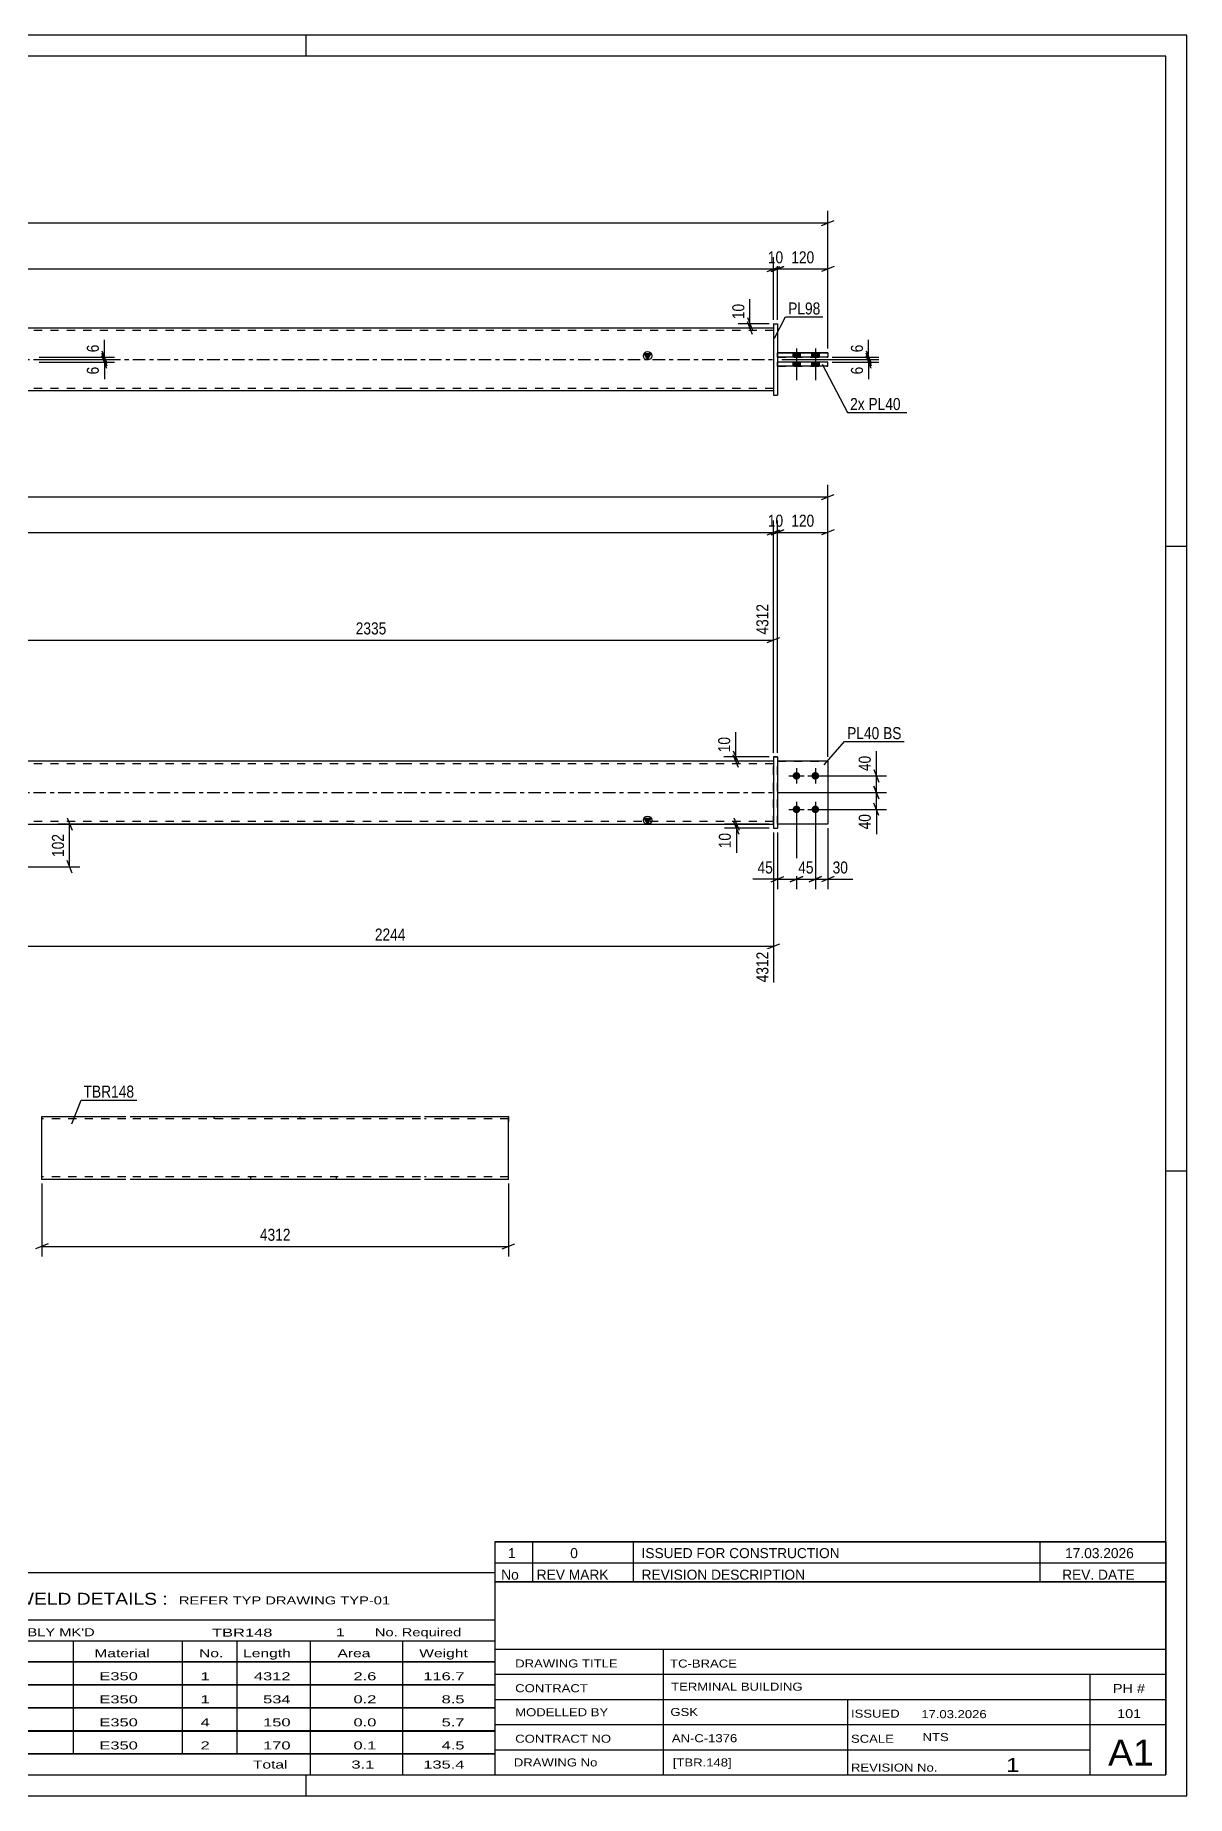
# Model space of a CAD drawing. Header units: millimetres. Extents: x 0 to 594, y 0 to 420.
# Drawn here: x 319.4 to 594, y 0 to 420 of the extents above; entities that cross this region are included whole.
import ezdxf

# ---------------------------------------------------------------- set-up
doc = ezdxf.new("R2010")
doc.units = ezdxf.units.MM
doc.linetypes.add('DXK_LINE_DOT2', pattern=[3.9198, 1.9599, -1.9599])
doc.linetypes.add('DXK_LINE_DOT3', pattern=[5.9187, 2.979, -0.9799, 0.9799, -0.9799])
doc.styles.add('Arial Narrow', font='ARIALN.TTF', dxfattribs={"height": 0.2})

# ---------------------------------------------------------------- blocks, each defined once
blk = doc.blocks.new('Unknown-580575511-1131')
at = {"color": 5, "linetype": 'Continuous'}
for p, q in [((594, 420), (0, 420)), ((384, 415), (384, 420)), ((594, 0), (594, 420)), ((589, 415), (5, 415)), ((589, 5), (589, 415)), ((594, 298), (589, 298)), ((594, 149), (589, 149)), ((5, 5), (589, 5)), ((384, 0), (384, 5)), ((0, 0), (594, 0))]:
    blk.add_line(p, q, dxfattribs=at)
blk = doc.blocks.new('Bolt-580575511-1684 - 1678')
at = {"linetype": 'Continuous'}
for points in [[(500.94, 244.22), (501.13, 244.2), (501.31, 244.14), (501.47, 244.05), (501.61, 243.92), (501.72, 243.77), (501.8, 243.6), (501.83, 243.41), (501.83, 243.22), (501.8, 243.04), (501.72, 242.87), (501.61, 242.72), (501.47, 242.59), (501.31, 242.5), (501.13, 242.44), (500.94, 242.42), (500.75, 242.44), (500.57, 242.5), (500.41, 242.59), (500.27, 242.72), (500.16, 242.87), (500.08, 243.04), (500.04, 243.22), (500.04, 243.41), (500.08, 243.6), (500.16, 243.77), (500.27, 243.92), (500.41, 244.05), (500.57, 244.14), (500.75, 244.2)], [(505.44, 244.22), (505.63, 244.2), (505.81, 244.14), (505.97, 244.05), (506.11, 243.92), (506.22, 243.77), (506.3, 243.6), (506.33, 243.41), (506.33, 243.22), (506.3, 243.04), (506.22, 242.87), (506.11, 242.72), (505.97, 242.59), (505.81, 242.5), (505.63, 242.44), (505.44, 242.42), (505.25, 242.44), (505.07, 242.5), (504.91, 242.59), (504.77, 242.72), (504.66, 242.87), (504.58, 243.04), (504.54, 243.22), (504.54, 243.41), (504.58, 243.6), (504.66, 243.77), (504.77, 243.92), (504.91, 244.05), (505.07, 244.14), (505.25, 244.2)], [(500.94, 236.22), (501.13, 236.2), (501.31, 236.14), (501.47, 236.05), (501.61, 235.92), (501.72, 235.77), (501.8, 235.6), (501.83, 235.41), (501.83, 235.22), (501.8, 235.04), (501.72, 234.87), (501.61, 234.72), (501.47, 234.59), (501.31, 234.5), (501.13, 234.44), (500.94, 234.42), (500.75, 234.44), (500.57, 234.5), (500.41, 234.59), (500.27, 234.72), (500.16, 234.87), (500.08, 235.04), (500.04, 235.22), (500.04, 235.41), (500.08, 235.6), (500.16, 235.77), (500.27, 235.92), (500.41, 236.05), (500.57, 236.14), (500.75, 236.2)], [(505.44, 236.22), (505.63, 236.2), (505.81, 236.14), (505.97, 236.05), (506.11, 235.92), (506.22, 235.77), (506.3, 235.6), (506.33, 235.41), (506.33, 235.22), (506.3, 235.04), (506.22, 234.87), (506.11, 234.72), (505.97, 234.59), (505.81, 234.5), (505.63, 234.44), (505.44, 234.42), (505.25, 234.44), (505.07, 234.5), (504.91, 234.59), (504.77, 234.72), (504.66, 234.87), (504.58, 235.04), (504.54, 235.22), (504.54, 235.41), (504.58, 235.6), (504.66, 235.77), (504.77, 235.92), (504.91, 236.05), (505.07, 236.14), (505.25, 236.2)]]:
    blk.add_hatch(color=1, dxfattribs=at).paths.add_polyline_path(points)
at = {"color": 1, "linetype": 'Continuous'}
for p, q in [((500.94, 245.12), (500.94, 241.52)), ((505.44, 245.12), (505.44, 241.52)), ((499.14, 243.32), (502.74, 243.32)), ((503.64, 243.32), (507.24, 243.32)), ((499.14, 235.32), (502.74, 235.32)), ((500.94, 237.12), (500.94, 233.52)), ((503.64, 235.32), (507.24, 235.32)), ((505.44, 237.12), (505.44, 233.52))]:
    blk.add_line(p, q, dxfattribs=at)
blk = doc.blocks.new('Part-580575511-1705 - 1678')
at = {"color": 2, "linetype": 'Continuous'}
for p, q in [((496.44, 247.82), (495.44, 247.82)), ((495.44, 247.82), (496.44, 247.82)), ((495.44, 247.82), (495.44, 230.82)), ((496.44, 247.82), (496.44, 230.82)), ((495.44, 230.82), (496.44, 230.82))]:
    blk.add_line(p, q, dxfattribs=at)
at = {"color": 7, "linetype": 'DXK_LINE_DOT2'}
for p, q in [((495.44, 247.82), (495.44, 247.82)), ((495.44, 247.82), (495.44, 247.82)), ((496.44, 247.82), (496.44, 247.82)), ((496.44, 247.82), (496.44, 247.82)), ((495.44, 230.82), (496.44, 230.82))]:
    blk.add_line(p, q, dxfattribs=at)
blk = doc.blocks.new('Part-580575511-1710 - 1678')
at = {"color": 7, "linetype": 'DXK_LINE_DOT2'}
for p, q in [((496.44, 246.82), (508.44, 246.82)), ((508.44, 246.82), (496.44, 246.82)), ((496.44, 246.82), (496.44, 246.82)), ((496.44, 231.82), (496.44, 246.82)), ((508.44, 246.82), (508.44, 246.82)), ((508.44, 246.82), (508.44, 231.82)), ((508.44, 231.82), (496.44, 231.82)), ((508.44, 231.82), (496.44, 231.82))]:
    blk.add_line(p, q, dxfattribs=at)
blk = doc.blocks.new('Part-580575511-1715 - 1678')
at = {"color": 2, "linetype": 'Continuous'}
for p, q in [((508.44, 246.82), (496.44, 246.82)), ((508.44, 246.82), (508.44, 246.82)), ((508.44, 246.82), (508.44, 231.82)), ((508.44, 231.82), (496.44, 231.82))]:
    blk.add_line(p, q, dxfattribs=at)
at = {"color": 7, "linetype": 'DXK_LINE_DOT2'}
for p, q in [((508.44, 246.82), (496.44, 246.82)), ((496.44, 246.82), (496.44, 246.82)), ((496.44, 231.82), (496.44, 246.82)), ((508.44, 246.82), (508.44, 246.82)), ((508.44, 231.82), (496.44, 231.82))]:
    blk.add_line(p, q, dxfattribs=at)
blk = doc.blocks.new('Part-580575511-1720 - 1678')
at = {"linetype": 'Continuous'}
blk.add_hatch(color=2, dxfattribs=at).paths.add_polyline_path([(465.44, 231.82), (464.64, 233.22), (466.24, 233.22)])
at = {"color": 2, "linetype": 'Continuous'}
for p, q in [((407.34, 246.82), (105.95, 246.82)), ((495.44, 246.82), (407.44, 246.82)), ((105.95, 231.82), (407.34, 231.82)), ((407.44, 231.82), (495.44, 231.82)), ((465.44, 231.82), (464.64, 233.22)), ((464.64, 233.22), (466.24, 233.22)), ((466.24, 233.22), (465.44, 231.82))]:
    blk.add_line(p, q, dxfattribs=at)
at = {"color": 7, "linetype": 'DXK_LINE_DOT2'}
for p, q in [((105.95, 246.82), (105.95, 231.82)), ((407.34, 246.22), (105.95, 246.22)), ((283.57, 246.82), (283.57, 246.22)), ((304.04, 246.82), (304.04, 246.22)), ((495.44, 246.22), (407.44, 246.22)), ((495.44, 231.82), (495.44, 246.82)), ((407.34, 232.42), (105.95, 232.42)), ((292.34, 231.82), (292.34, 232.42)), ((312.82, 231.82), (312.82, 232.42)), ((495.44, 232.42), (407.44, 232.42))]:
    blk.add_line(p, q, dxfattribs=at)
at = {"color": 7, "linetype": 'DXK_LINE_DOT3'}
for p, q in [((105.95, 239.32), (407.34, 239.32)), ((407.44, 239.32), (495.44, 239.32))]:
    blk.add_line(p, q, dxfattribs=at)
at = {"color": 2, "linetype": 'Continuous'}
blk.add_circle((465.44, 232.72), 1, dxfattribs=at)
blk = doc.blocks.new('Part-580575511-1396 - 1368')
at = {"color": 2, "linetype": 'Continuous'}
for p, q in [((496.44, 344.23), (508.44, 344.23)), ((508.44, 344.23), (496.44, 344.23)), ((508.44, 343.23), (496.44, 343.23)), ((508.44, 344.23), (508.44, 343.23))]:
    blk.add_line(p, q, dxfattribs=at)
at = {"color": 7, "linetype": 'DXK_LINE_DOT2'}
for p, q in [((496.44, 343.23), (496.44, 344.23)), ((496.44, 343.23), (508.44, 343.23)), ((508.44, 344.23), (508.44, 344.23)), ((508.44, 344.23), (508.44, 344.23))]:
    blk.add_line(p, q, dxfattribs=at)
blk = doc.blocks.new('Part-580575511-1401 - 1368')
at = {"color": 2, "linetype": 'Continuous'}
for p, q in [((508.44, 342.03), (496.44, 342.03)), ((508.44, 342.03), (496.44, 342.03)), ((508.44, 341.03), (496.44, 341.03)), ((508.44, 341.03), (508.44, 342.03))]:
    blk.add_line(p, q, dxfattribs=at)
at = {"color": 7, "linetype": 'DXK_LINE_DOT2'}
for p, q in [((496.44, 341.03), (496.44, 342.03)), ((496.44, 341.03), (508.44, 341.03)), ((508.44, 342.03), (508.44, 342.03)), ((508.44, 342.03), (508.44, 342.03))]:
    blk.add_line(p, q, dxfattribs=at)
blk = doc.blocks.new('Part-580575511-1416 - 1368')
at = {"linetype": 'Continuous'}
blk.add_hatch(color=2, dxfattribs=at).paths.add_polyline_path([(465.44, 342.63), (464.64, 344.03), (466.24, 344.03)])
at = {"color": 2, "linetype": 'Continuous'}
for p, q in [((407.34, 350.13), (105.95, 350.13)), ((495.44, 350.13), (407.44, 350.13)), ((283.57, 343.33), (304.04, 343.33)), ((283.57, 343.33), (283.57, 343.23)), ((283.57, 342.03), (283.57, 341.93)), ((283.57, 341.93), (283.57, 341.93)), ((304.04, 341.93), (283.57, 341.93)), ((292.34, 343.33), (292.34, 343.23)), ((292.34, 341.93), (292.34, 342.03)), ((304.04, 341.93), (292.34, 341.93)), ((292.34, 341.93), (292.34, 341.93)), ((304.04, 343.33), (304.04, 341.93)), ((465.44, 342.63), (464.64, 344.03)), ((464.64, 344.03), (466.24, 344.03)), ((466.24, 344.03), (465.44, 342.63)), ((407.34, 335.13), (105.95, 335.13)), ((495.44, 335.13), (407.44, 335.13))]:
    blk.add_line(p, q, dxfattribs=at)
at = {"color": 7, "linetype": 'DXK_LINE_DOT2'}
for p, q in [((105.95, 350.13), (105.95, 335.13)), ((407.34, 349.53), (105.95, 349.53)), ((495.44, 349.53), (407.44, 349.53)), ((495.44, 350.13), (495.44, 335.13)), ((304.04, 343.33), (283.57, 343.33)), ((283.57, 341.93), (283.57, 343.23)), ((283.57, 341.93), (304.04, 341.93)), ((292.34, 343.33), (292.34, 343.33)), ((292.34, 343.33), (292.34, 343.33)), ((292.34, 343.33), (312.82, 343.33)), ((292.34, 343.33), (292.34, 343.33)), ((292.34, 343.33), (312.82, 343.33)), ((292.34, 343.23), (292.34, 341.93)), ((292.34, 341.93), (312.82, 341.93)), ((312.82, 341.93), (304.04, 341.93)), ((312.82, 343.33), (312.82, 341.93)), ((407.34, 335.73), (105.95, 335.73)), ((495.44, 335.73), (407.44, 335.73))]:
    blk.add_line(p, q, dxfattribs=at)
at = {"color": 7, "linetype": 'DXK_LINE_DOT3'}
for p, q in [((105.95, 342.63), (407.34, 342.63)), ((407.44, 342.63), (495.44, 342.63))]:
    blk.add_line(p, q, dxfattribs=at)
at = {"color": 2, "linetype": 'Continuous'}
blk.add_circle((465.44, 343.53), 1, dxfattribs=at)
blk = doc.blocks.new('Part-580575511-1444 - 1368')
at = {"color": 2, "linetype": 'Continuous'}
for p, q in [((495.44, 351.13), (496.44, 351.13)), ((495.44, 351.13), (496.44, 351.13)), ((495.44, 351.13), (495.44, 334.13)), ((496.44, 351.13), (496.44, 334.13)), ((495.44, 334.13), (496.44, 334.13))]:
    blk.add_line(p, q, dxfattribs=at)
at = {"color": 7, "linetype": 'DXK_LINE_DOT2'}
for p, q in [((495.44, 351.13), (495.44, 351.13)), ((495.44, 351.13), (495.44, 351.13)), ((496.44, 351.13), (496.44, 351.13)), ((495.44, 334.13), (496.44, 334.13)), ((496.44, 334.13), (496.44, 334.13))]:
    blk.add_line(p, q, dxfattribs=at)
blk = doc.blocks.new('Bolt-580575511-1472 - 1368')
at = {"linetype": 'Continuous'}
for points in [[(501.84, 344.23), (500.04, 344.23), (500.04, 343.23), (501.84, 343.23)], [(501.84, 344.23), (500.04, 344.23), (500.04, 343.23), (501.84, 343.23)], [(501.84, 342.03), (500.04, 342.03), (500.04, 341.03), (501.84, 341.03)], [(501.84, 342.03), (500.04, 342.03), (500.04, 341.03), (501.84, 341.03)], [(506.34, 344.23), (504.54, 344.23), (504.54, 343.23), (506.34, 343.23)], [(506.34, 344.23), (504.54, 344.23), (504.54, 343.23), (506.34, 343.23)], [(506.34, 342.03), (504.54, 342.03), (504.54, 341.03), (506.34, 341.03)], [(506.34, 342.03), (504.54, 342.03), (504.54, 341.03), (506.34, 341.03)]]:
    blk.add_hatch(color=1, dxfattribs=at).paths.add_polyline_path(points)
at = {"color": 1, "linetype": 'Continuous'}
for p, q in [((500.94, 345.23), (500.94, 337.73)), ((500.94, 345.23), (500.94, 337.73)), ((505.44, 345.23), (505.44, 337.73)), ((505.44, 345.23), (505.44, 337.73)), ((500.04, 344.23), (500.04, 343.23)), ((500.04, 344.23), (500.04, 343.23)), ((500.04, 342.03), (500.04, 341.03)), ((500.04, 342.03), (500.04, 341.03)), ((501.84, 344.23), (501.84, 343.23)), ((501.84, 344.23), (501.84, 343.23)), ((501.84, 342.03), (501.84, 341.03)), ((501.84, 342.03), (501.84, 341.03)), ((504.54, 344.23), (504.54, 343.23)), ((504.54, 344.23), (504.54, 343.23)), ((504.54, 342.03), (504.54, 341.03)), ((504.54, 342.03), (504.54, 341.03)), ((506.34, 344.23), (506.34, 343.23)), ((506.34, 344.23), (506.34, 343.23)), ((506.34, 342.03), (506.34, 341.03)), ((506.34, 342.03), (506.34, 341.03))]:
    blk.add_line(p, q, dxfattribs=at)
blk = doc.blocks.new('Part-580575511-2546 - 2538')
at = {"color": 2, "linetype": 'Continuous'}
for p, q in [((321.04, 147.15), (321.04, 162.06)), ((321.04, 162.06), (341.04, 162.06)), ((342.04, 162.06), (411.28, 162.06)), ((412.28, 162.06), (432.28, 162.06)), ((432.28, 162.06), (432.28, 161.97)), ((432.28, 161.97), (432.28, 160.86)), ((432.28, 147.06), (432.28, 160.86)), ((321.04, 147.06), (321.04, 147.15)), ((341.04, 147.06), (321.04, 147.06)), ((411.28, 147.06), (342.04, 147.06)), ((432.28, 147.06), (412.28, 147.06))]:
    blk.add_line(p, q, dxfattribs=at)
at = {"color": 7, "linetype": 'DXK_LINE_DOT2'}
for p, q in [((341.04, 161.46), (321.04, 161.46)), ((411.28, 161.46), (342.04, 161.46)), ((362.04, 162.06), (362.04, 161.46)), ((382.51, 162.06), (382.51, 161.46)), ((432.28, 161.46), (412.28, 161.46)), ((432.28, 160.86), (432.28, 161.71)), ((321.04, 147.66), (321.04, 147.71)), ((341.04, 147.66), (321.04, 147.66)), ((321.04, 147.06), (321.04, 147.06)), ((411.28, 147.66), (342.04, 147.66)), ((370.81, 147.06), (370.81, 147.66)), ((391.28, 147.06), (391.28, 147.66)), ((432.28, 147.66), (412.28, 147.66)), ((432.28, 147.66), (432.28, 147.71))]:
    blk.add_line(p, q, dxfattribs=at)
blk = doc.blocks.new('StraightDimension-580575511-3488 - 1678')
at = {"color": 7, "linetype": 'Continuous'}
for p, q in [((519.4, 244.82), (520.6, 241.82)), ((506.44, 243.32), (522.4, 243.32)), ((520.6, 237.82), (519.4, 240.82)), ((520, 239.32), (520, 243.32)), ((496.44, 239.32), (522.4, 239.32))]:
    blk.add_line(p, q, dxfattribs=at)
at = {"color": 0}
blk.add_wipeout([(519.25, 248.7), (515.05, 248.7), (515.05, 243.84), (519.25, 243.84)], dxfattribs=at)
at = {"color": 7, "linetype": 'Continuous'}
blk.add_line((520, 243.32), (520, 249.23), dxfattribs=at)
blk.add_line((520, 243.32), (520, 249.23), dxfattribs=at)
at = {"color": 3, "style": 'Arial Narrow'}
blk.add_text('40', height=2.863, rotation=90.0002, dxfattribs=at).set_placement((518.65, 244.44))
blk = doc.blocks.new('StraightDimension-580575511-2042 - 1678')
at = {"color": 7, "linetype": 'Continuous'}
for p, q in [((495.44, 248.82), (495.44, 304.25)), ((496.44, 248.82), (496.44, 304.25)), ((493.94, 300.8), (496.94, 302)), ((497.94, 302), (494.94, 300.8)), ((495.44, 301.4), (496.44, 301.4))]:
    blk.add_line(p, q, dxfattribs=at)
at = {"color": 0}
blk.add_wipeout([(498.37, 302.15), (498.37, 306.35), (493.51, 306.35), (493.51, 302.15)], dxfattribs=at)
at = {"color": 3, "style": 'Arial Narrow'}
blk.add_text('10', height=2.863, dxfattribs=at).set_placement((494.11, 302.75))
blk = doc.blocks.new('StraightDimension-580575511-1945 - 1678')
at = {"color": 7, "linetype": 'Continuous'}
for p, q in [((500.94, 234.32), (500.94, 216.27)), ((496.44, 229.82), (496.44, 216.27)), ((494.94, 218.07), (497.94, 219.27)), ((496.44, 218.67), (500.94, 218.67)), ((502.44, 219.27), (499.44, 218.07))]:
    blk.add_line(p, q, dxfattribs=at)
at = {"color": 0}
blk.add_wipeout([(495.91, 219.42), (495.91, 223.62), (491.06, 223.62), (491.06, 219.42)], dxfattribs=at)
at = {"color": 7, "linetype": 'Continuous'}
blk.add_line((496.44, 218.67), (490.53, 218.67), dxfattribs=at)
blk.add_line((496.44, 218.67), (490.53, 218.67), dxfattribs=at)
at = {"color": 3, "style": 'Arial Narrow'}
blk.add_text('45', height=2.863, dxfattribs=at).set_placement((491.66, 220.02))
blk = doc.blocks.new('StraightDimension-580575511-3489 - 1678')
at = {"color": 7, "linetype": 'Continuous'}
for p, q in [((519.4, 240.82), (520.6, 237.82)), ((496.44, 239.32), (522.4, 239.32)), ((506.44, 235.32), (522.4, 235.32)), ((520.6, 233.82), (519.4, 236.82)), ((520, 235.32), (520, 239.32))]:
    blk.add_line(p, q, dxfattribs=at)
at = {"color": 0}
blk.add_wipeout([(519.25, 234.79), (515.05, 234.79), (515.05, 229.94), (519.25, 229.94)], dxfattribs=at)
at = {"color": 7, "linetype": 'Continuous'}
blk.add_line((520, 235.32), (520, 229.41), dxfattribs=at)
blk.add_line((520, 235.32), (520, 229.41), dxfattribs=at)
at = {"color": 3, "style": 'Arial Narrow'}
blk.add_text('40', height=2.863, rotation=90.0002, dxfattribs=at).set_placement((518.65, 230.54))
blk = doc.blocks.new('StraightDimension-580575511-1736 - 1678')
at = {"color": 7, "linetype": 'Continuous'}
for p, q in [((92.95, 247.82), (92.95, 312.72)), ((508.44, 247.82), (508.44, 312.72)), ((94.45, 310.47), (91.45, 309.27)), ((92.95, 309.87), (508.44, 309.87)), ((506.94, 309.27), (509.94, 310.47))]:
    blk.add_line(p, q, dxfattribs=at)
at = {"color": 0}
blk.add_wipeout([(304.95, 310.62), (304.95, 314.82), (296.44, 314.82), (296.44, 310.62)], dxfattribs=at)
at = {"color": 3, "style": 'Arial Narrow'}
blk.add_text('4572', height=2.863, dxfattribs=at).set_placement((297.04, 311.22))
blk = doc.blocks.new('StraightDimension-580575511-2047 - 1678')
at = {"color": 7, "linetype": 'Continuous'}
for p, q in [((104.95, 248.82), (104.95, 304.25)), ((495.44, 248.82), (495.44, 304.25)), ((106.45, 302), (103.45, 300.8)), ((104.95, 301.4), (495.44, 301.4)), ((493.94, 300.8), (496.94, 302))]:
    blk.add_line(p, q, dxfattribs=at)
at = {"color": 0}
blk.add_wipeout([(304.45, 302.15), (304.45, 306.35), (295.94, 306.35), (295.94, 302.15)], dxfattribs=at)
at = {"color": 3, "style": 'Arial Narrow'}
blk.add_text('4322', height=2.863, dxfattribs=at).set_placement((296.54, 302.75))
blk = doc.blocks.new('StraightDimension-580575511-1798 - 1678')
at = {"color": 7, "linetype": 'Continuous'}
for p, q in [((303.58, 247.82), (303.58, 284.32)), ((495.44, 248.82), (495.44, 284.32)), ((305.08, 276.31), (302.08, 275.11)), ((303.58, 275.71), (495.44, 275.71)), ((493.94, 275.11), (496.94, 276.31))]:
    blk.add_line(p, q, dxfattribs=at)
at = {"color": 0, "linetype": 'Continuous'}
blk.add_wipeout([(494.84, 284.92), (490.64, 284.92), (490.64, 276.41), (494.84, 276.41)], dxfattribs=at)
at = {"color": 0}
blk.add_wipeout([(403.77, 276.46), (403.77, 280.66), (395.25, 280.66), (395.25, 276.46)], dxfattribs=at)
at = {"color": 3, "linetype": 'Continuous', "style": 'Arial Narrow'}
blk.add_text('4312', height=2.863, rotation=90.0002, dxfattribs=at).set_placement((494.24, 277.01))
at = {"color": 3, "style": 'Arial Narrow'}
blk.add_text('2335', height=2.863, dxfattribs=at).set_placement((395.85, 277.06))
blk = doc.blocks.new('StraightDimension-580575511-1955 - 1678')
at = {"color": 7, "linetype": 'Continuous'}
for p, q in [((500.94, 234.32), (500.94, 216.27)), ((505.44, 234.32), (505.44, 216.27)), ((499.44, 218.07), (502.44, 219.27)), ((500.94, 218.67), (505.44, 218.67)), ((506.94, 219.27), (503.94, 218.07))]:
    blk.add_line(p, q, dxfattribs=at)
at = {"color": 0}
blk.add_wipeout([(505.62, 219.42), (505.62, 223.62), (500.76, 223.62), (500.76, 219.42)], dxfattribs=at)
at = {"color": 3, "style": 'Arial Narrow'}
blk.add_text('45', height=2.863, dxfattribs=at).set_placement((501.36, 220.02))
blk = doc.blocks.new('StraightDimension-580575511-1878 - 1678')
at = {"color": 7, "linetype": 'Continuous'}
for p, q in [((312.72, 230.82), (312.72, 194.05)), ((495.44, 229.82), (495.44, 194.05)), ((314.22, 203.27), (311.22, 202.07)), ((312.72, 202.67), (495.44, 202.67)), ((493.94, 202.07), (496.94, 203.27))]:
    blk.add_line(p, q, dxfattribs=at)
at = {"color": 0}
blk.add_wipeout([(408.33, 203.42), (408.33, 207.62), (399.82, 207.62), (399.82, 203.42)], dxfattribs=at)
at = {"color": 0, "linetype": 'Continuous'}
blk.add_wipeout([(494.84, 201.97), (490.64, 201.97), (490.64, 193.45), (494.84, 193.45)], dxfattribs=at)
at = {"color": 3, "style": 'Arial Narrow'}
blk.add_text('2244', height=2.863, dxfattribs=at).set_placement((400.42, 204.02))
at = {"color": 3, "linetype": 'Continuous', "style": 'Arial Narrow'}
blk.add_text('4312', height=2.863, rotation=90.0002, dxfattribs=at).set_placement((494.24, 194.05))
blk = doc.blocks.new('StraightDimension-580575511-1936 - 1678')
at = {"color": 7, "linetype": 'Continuous'}
for p, q in [((494.44, 231.82), (483.79, 231.82)), ((486.04, 233.32), (487.24, 230.32)), ((487.24, 229.32), (486.04, 232.32)), ((486.64, 230.82), (486.64, 231.82)), ((494.44, 230.82), (483.79, 230.82))]:
    blk.add_line(p, q, dxfattribs=at)
at = {"color": 0}
blk.add_wipeout([(485.89, 230.29), (481.69, 230.29), (481.69, 225.44), (485.89, 225.44)], dxfattribs=at)
at = {"color": 7, "linetype": 'Continuous'}
blk.add_line((486.64, 230.82), (486.64, 224.91), dxfattribs=at)
blk.add_line((486.64, 230.82), (486.64, 224.91), dxfattribs=at)
at = {"color": 3, "style": 'Arial Narrow'}
blk.add_text('10', height=2.863, rotation=90.0002, dxfattribs=at).set_placement((485.29, 226.04))
blk = doc.blocks.new('StraightDimension-580575511-1965 - 1678')
at = {"color": 7, "linetype": 'Continuous'}
for p, q in [((505.44, 234.32), (505.44, 216.27)), ((508.44, 230.82), (508.44, 216.27)), ((503.94, 218.07), (506.94, 219.27)), ((505.44, 218.67), (508.44, 218.67)), ((509.94, 219.27), (506.94, 218.07))]:
    blk.add_line(p, q, dxfattribs=at)
at = {"color": 0}
blk.add_wipeout([(513.82, 219.42), (513.82, 223.62), (508.96, 223.62), (508.96, 219.42)], dxfattribs=at)
at = {"color": 7, "linetype": 'Continuous'}
blk.add_line((508.44, 218.67), (514.35, 218.67), dxfattribs=at)
blk.add_line((508.44, 218.67), (514.35, 218.67), dxfattribs=at)
at = {"color": 3, "style": 'Arial Narrow'}
blk.add_text('30', height=2.863, dxfattribs=at).set_placement((509.56, 220.02))
blk = doc.blocks.new('StraightDimension-580575511-1993 - 1678')
at = {"color": 7, "linetype": 'Continuous'}
for p, q in [((395.25, 231.82), (324.79, 231.82)), ((327.04, 233.32), (328.24, 230.32)), ((327.64, 221.59), (327.64, 231.82)), ((328.24, 220.09), (327.04, 223.09)), ((314.68, 221.59), (330.04, 221.59))]:
    blk.add_line(p, q, dxfattribs=at)
at = {"color": 0}
blk.add_wipeout([(326.89, 230.05), (322.69, 230.05), (322.69, 223.36), (326.89, 223.36)], dxfattribs=at)
at = {"color": 3, "style": 'Arial Narrow'}
blk.add_text('102', height=2.863, rotation=90.0002, dxfattribs=at).set_placement((326.29, 223.96))
blk = doc.blocks.new('StraightDimension-580575511-2032 - 1678')
at = {"color": 7, "linetype": 'Continuous'}
for p, q in [((496.44, 248.82), (496.44, 304.25)), ((508.44, 247.82), (508.44, 304.25)), ((494.94, 300.8), (497.94, 302)), ((496.44, 301.4), (508.44, 301.4)), ((509.94, 302), (506.94, 300.8))]:
    blk.add_line(p, q, dxfattribs=at)
at = {"color": 0}
blk.add_wipeout([(505.78, 302.15), (505.78, 306.35), (499.1, 306.35), (499.1, 302.15)], dxfattribs=at)
at = {"color": 3, "style": 'Arial Narrow'}
blk.add_text('120', height=2.863, dxfattribs=at).set_placement((499.7, 302.75))
blk = doc.blocks.new('StraightDimension-580575511-3471 - 1678')
at = {"color": 7, "linetype": 'Continuous'}
for p, q in [((494.44, 247.82), (483.63, 247.82)), ((485.88, 249.32), (487.08, 246.32)), ((487.08, 245.32), (485.88, 248.32)), ((486.48, 246.82), (486.48, 247.82)), ((494.44, 246.82), (483.63, 246.82))]:
    blk.add_line(p, q, dxfattribs=at)
at = {"color": 0}
blk.add_wipeout([(485.73, 253.2), (481.53, 253.2), (481.53, 248.34), (485.73, 248.34)], dxfattribs=at)
at = {"color": 7, "linetype": 'Continuous'}
blk.add_line((486.48, 247.82), (486.48, 253.72), dxfattribs=at)
blk.add_line((486.48, 247.82), (486.48, 253.72), dxfattribs=at)
at = {"color": 3, "style": 'Arial Narrow'}
blk.add_text('10', height=2.863, rotation=90.0002, dxfattribs=at).set_placement((485.13, 248.94))
blk = doc.blocks.new('StraightDimension-580575511-1541 - 1368')
at = {"color": 7, "linetype": 'Continuous'}
for p, q in [((335.35, 344.73), (336.55, 341.73)), ((320.34, 343.23), (338.35, 343.23)), ((320.34, 342.63), (338.35, 342.63)), ((336.55, 341.13), (335.35, 344.13)), ((335.95, 342.63), (335.95, 343.23))]:
    blk.add_line(p, q, dxfattribs=at)
at = {"color": 0}
blk.add_wipeout([(335.2, 346.79), (331, 346.79), (331, 343.76), (335.2, 343.76)], dxfattribs=at)
at = {"color": 7, "linetype": 'Continuous'}
blk.add_line((335.95, 343.23), (335.95, 347.31), dxfattribs=at)
blk.add_line((335.95, 343.23), (335.95, 347.31), dxfattribs=at)
at = {"color": 3, "style": 'Arial Narrow'}
blk.add_text('6', height=2.86, rotation=90.0002, dxfattribs=at).set_placement((334.6, 344.36))
blk = doc.blocks.new('StraightDimension-580575511-1561 - 1368')
at = {"color": 7, "linetype": 'Continuous'}
for p, q in [((496.44, 352.13), (496.44, 367.08)), ((508.44, 345.23), (508.44, 367.08)), ((494.94, 363.63), (497.94, 364.83)), ((496.44, 364.23), (508.44, 364.23)), ((509.94, 364.83), (506.94, 363.63))]:
    blk.add_line(p, q, dxfattribs=at)
at = {"color": 0}
blk.add_wipeout([(505.78, 364.98), (505.78, 369.18), (499.1, 369.18), (499.1, 364.98)], dxfattribs=at)
at = {"color": 3, "style": 'Arial Narrow'}
blk.add_text('120', height=2.863, dxfattribs=at).set_placement((499.7, 365.58))
blk = doc.blocks.new('StraightDimension-580575511-1571 - 1368')
at = {"color": 7, "linetype": 'Continuous'}
for p, q in [((495.44, 352.13), (495.44, 367.08)), ((496.44, 352.13), (496.44, 367.08)), ((493.94, 363.63), (496.94, 364.83)), ((497.94, 364.83), (494.94, 363.63)), ((495.44, 364.23), (496.44, 364.23))]:
    blk.add_line(p, q, dxfattribs=at)
at = {"color": 0}
blk.add_wipeout([(498.37, 364.98), (498.37, 369.18), (493.51, 369.18), (493.51, 364.98)], dxfattribs=at)
at = {"color": 3, "style": 'Arial Narrow'}
blk.add_text('10', height=2.863, dxfattribs=at).set_placement((494.11, 365.58))
blk = doc.blocks.new('StraightDimension-580575511-1545 - 1368')
at = {"color": 7, "linetype": 'Continuous'}
for p, q in [((320.34, 342.63), (338.35, 342.63)), ((320.34, 342.03), (338.35, 342.03)), ((335.35, 344.13), (336.55, 341.13)), ((336.55, 340.53), (335.35, 343.53)), ((335.95, 342.03), (335.95, 342.63))]:
    blk.add_line(p, q, dxfattribs=at)
at = {"color": 0}
blk.add_wipeout([(335.2, 341.51), (331, 341.51), (331, 338.48), (335.2, 338.48)], dxfattribs=at)
at = {"color": 7, "linetype": 'Continuous'}
blk.add_line((335.95, 342.03), (335.95, 337.96), dxfattribs=at)
blk.add_line((335.95, 342.03), (335.95, 337.96), dxfattribs=at)
at = {"color": 3, "style": 'Arial Narrow'}
blk.add_text('6', height=2.86, rotation=90.0002, dxfattribs=at).set_placement((334.6, 339.08))
blk = doc.blocks.new('StraightDimension-580575511-1550 - 1368')
at = {"color": 7, "linetype": 'Continuous'}
for p, q in [((92.95, 345.23), (92.95, 378.08)), ((508.44, 345.23), (508.44, 378.08)), ((94.45, 375.83), (91.45, 374.63)), ((92.95, 375.23), (508.44, 375.23)), ((506.94, 374.63), (509.94, 375.83))]:
    blk.add_line(p, q, dxfattribs=at)
at = {"color": 0}
blk.add_wipeout([(304.95, 375.98), (304.95, 380.18), (296.44, 380.18), (296.44, 375.98)], dxfattribs=at)
at = {"color": 3, "style": 'Arial Narrow'}
blk.add_text('4572', height=2.863, dxfattribs=at).set_placement((297.04, 376.58))
blk = doc.blocks.new('StraightDimension-580575511-1581 - 1368')
at = {"color": 7, "linetype": 'Continuous'}
for p, q in [((105.95, 352.13), (105.95, 367.08)), ((495.44, 352.13), (495.44, 367.08)), ((107.45, 364.83), (104.45, 363.63)), ((105.95, 364.23), (495.44, 364.23)), ((493.94, 363.63), (496.94, 364.83))]:
    blk.add_line(p, q, dxfattribs=at)
at = {"color": 0}
blk.add_wipeout([(304.95, 364.98), (304.95, 369.18), (296.44, 369.18), (296.44, 364.98)], dxfattribs=at)
at = {"color": 3, "style": 'Arial Narrow'}
blk.add_text('4312', height=2.863, dxfattribs=at).set_placement((297.04, 365.58))
blk = doc.blocks.new('StraightDimension-580575511-1612 - 1368')
at = {"color": 7, "linetype": 'Continuous'}
for p, q in [((494.44, 351.13), (487.01, 351.13)), ((494.44, 350.13), (487.01, 350.13)), ((489.26, 352.63), (490.46, 349.63)), ((490.46, 348.63), (489.26, 351.63)), ((489.86, 350.13), (489.86, 351.13))]:
    blk.add_line(p, q, dxfattribs=at)
at = {"color": 0}
blk.add_wipeout([(489.11, 356.51), (484.91, 356.51), (484.91, 351.66), (489.11, 351.66)], dxfattribs=at)
at = {"color": 7, "linetype": 'Continuous'}
blk.add_line((489.86, 351.13), (489.86, 357.04), dxfattribs=at)
blk.add_line((489.86, 351.13), (489.86, 357.04), dxfattribs=at)
at = {"color": 3, "style": 'Arial Narrow'}
blk.add_text('10', height=2.863, rotation=90.0002, dxfattribs=at).set_placement((488.51, 352.26))
blk = doc.blocks.new('StraightDimension-580575511-1623 - 1368')
at = {"color": 7, "linetype": 'Continuous'}
for p, q in [((517.54, 344.73), (518.74, 341.73)), ((497.44, 342.63), (520.54, 342.63)), ((509.44, 343.23), (520.54, 343.23)), ((518.74, 341.13), (517.54, 344.13)), ((518.14, 342.63), (518.14, 343.23))]:
    blk.add_line(p, q, dxfattribs=at)
at = {"color": 0}
blk.add_wipeout([(517.39, 346.78), (513.19, 346.78), (513.19, 343.76), (517.39, 343.76)], dxfattribs=at)
at = {"color": 7, "linetype": 'Continuous'}
blk.add_line((518.14, 343.23), (518.14, 347.31), dxfattribs=at)
blk.add_line((518.14, 343.23), (518.14, 347.31), dxfattribs=at)
at = {"color": 3, "style": 'Arial Narrow'}
blk.add_text('6', height=2.86, rotation=90.0002, dxfattribs=at).set_placement((516.79, 344.36))
blk = doc.blocks.new('StraightDimension-580575511-1632 - 1368')
at = {"color": 7, "linetype": 'Continuous'}
for p, q in [((497.44, 342.63), (520.54, 342.63)), ((509.44, 342.03), (520.54, 342.03)), ((517.54, 344.13), (518.74, 341.13)), ((518.74, 340.53), (517.54, 343.53)), ((518.14, 342.03), (518.14, 342.63))]:
    blk.add_line(p, q, dxfattribs=at)
at = {"color": 0}
blk.add_wipeout([(517.39, 341.51), (513.19, 341.51), (513.19, 338.48), (517.39, 338.48)], dxfattribs=at)
at = {"color": 7, "linetype": 'Continuous'}
blk.add_line((518.14, 342.03), (518.14, 337.95), dxfattribs=at)
blk.add_line((518.14, 342.03), (518.14, 337.95), dxfattribs=at)
at = {"color": 3, "style": 'Arial Narrow'}
blk.add_text('6', height=2.86, rotation=90.0002, dxfattribs=at).set_placement((516.79, 339.08))
blk = doc.blocks.new('StraightDimension-580575511-2552 - 2538')
at = {"color": 7, "linetype": 'Continuous'}
for p, q in [((321.04, 146.06), (321.04, 128.66)), ((432.28, 146.06), (432.28, 128.66)), ((322.54, 131.66), (319.54, 130.46)), ((321.04, 131.06), (432.28, 131.06)), ((430.78, 130.46), (433.78, 131.66))]:
    blk.add_line(p, q, dxfattribs=at)
at = {"color": 0}
blk.add_wipeout([(380.92, 131.81), (380.92, 136.01), (372.4, 136.01), (372.4, 131.81)], dxfattribs=at)
at = {"color": 3, "style": 'Arial Narrow'}
blk.add_text('4312', height=2.863, dxfattribs=at).set_placement((373, 132.41))
blk = doc.blocks.new('Unknown-580575511-4536')
at = {"color": 7, "linetype": 'Continuous'}
for p, q in [((269, 53.25), (429, 53.25)), ((269, 42), (269, 53.25)), ((429, 53.25), (429, 42)), ((269, 42), (429, 42)), ((269, 42), (269, 37)), ((429, 42), (429, 37)), ((269, 37), (429, 37)), ((269, 37), (269, 32)), ((293, 37), (293, 32)), ((328.5, 37), (328.5, 32)), ((354.5, 37), (354.5, 32)), ((367.5, 37), (367.5, 32)), ((385, 37), (385, 32)), ((407, 37), (407, 32)), ((429, 37), (429, 32)), ((269, 32), (429, 32)), ((269, 31.95), (269, 26.55)), ((269, 31.95), (429, 31.95)), ((293, 32), (293, 26.5)), ((328.5, 32), (328.5, 26.5)), ((354.5, 32), (354.5, 26.5)), ((367.5, 32), (367.5, 26.5)), ((385, 32), (385, 26.5)), ((407, 32), (407, 26.5)), ((429, 31.95), (429, 26.55)), ((269, 26.55), (429, 26.55)), ((269, 26.45), (269, 21.05)), ((269, 26.45), (429, 26.45)), ((293, 26.5), (293, 21)), ((328.5, 26.5), (328.5, 21)), ((354.5, 26.5), (354.5, 21)), ((367.5, 26.5), (367.5, 21)), ((385, 26.5), (385, 21)), ((407, 26.5), (407, 21)), ((429, 26.45), (429, 21.05)), ((269, 21.05), (429, 21.05)), ((293, 21), (293, 15.5)), ((328.5, 21), (328.5, 15.5)), ((354.5, 21), (354.5, 15.5)), ((367.5, 21), (367.5, 15.5)), ((385, 21), (385, 15.5)), ((407, 21), (407, 15.5)), ((269, 20.95), (269, 15.55)), ((269, 20.95), (429, 20.95)), ((429, 20.95), (429, 15.55)), ((269, 15.55), (429, 15.55)), ((269, 15.45), (269, 10.05)), ((269, 15.45), (429, 15.45)), ((293, 15.5), (293, 10)), ((328.5, 15.5), (328.5, 10)), ((354.5, 15.5), (354.5, 10)), ((367.5, 15.5), (367.5, 10)), ((385, 15.5), (385, 10)), ((407, 15.5), (407, 10)), ((429, 15.45), (429, 10.05)), ((269, 10.05), (429, 10.05)), ((269, 10), (429, 10)), ((269, 10), (269, 5)), ((385, 10), (385, 5)), ((407, 10), (407, 5)), ((429, 10), (429, 5)), ((269, 5), (429, 5))]:
    blk.add_line(p, q, dxfattribs=at)
at = {"color": 7, "style": 'Arial Narrow'}
for s, height, width, p in [('GENERAL NOTES & WELD DETAILS :', 2.8633, 1.4, (270.15, 45.56)), ('REFER TYP DRAWING TYP-01', 1.9089, 1.6, (353.7, 45.66)), ("MATERIAL LIST FOR ASSEMBLY MK'D", 1.9089, 1.6, (270.15, 38.06)), ('TBR148', 1.909, 1.794707, (361.59, 37.97)), ('1', 1.91, 1.794707, (391.08, 38.06)), ('No. Required', 1.9089, 1.6, (400.41, 38.06)), ('Mark', 1.909, 1.7, (270.34, 33)), ('Profile', 1.909, 1.7, (303.41, 33)), ('Material', 1.909, 1.7, (333.54, 33.06)), ('No.', 1.909, 1.7, (358.5, 33.06)), ('Length', 1.909, 1.7, (369, 33.06)), ('Area', 1.909, 1.7, (391.5, 33.06)), ('Weight', 1.909, 1.7, (411, 33.06))]:
    blk.add_text(s, height=height, dxfattribs=dict(at, width=width)).set_placement(p)
at = {"color": 7, "linetype": 'Continuous', "style": 'Arial Narrow'}
for s, height, width, p in [('TBR148', 1.909, 1.794707, (270.5, 27.56)), ('SHS150*6', 1.909, 1.794707, (295, 27.56)), ('E350', 1.909, 1.794707, (334.74, 27.56)), ('1', 1.91, 1.794707, (358.86, 27.56)), ('4312', 1.909, 1.794707, (371.58, 27.56)), ('2.6', 1.909, 1.794707, (395.32, 27.56)), ('116.7', 1.909, 1.794707, (411.96, 27.56)), ('PL303', 1.909, 1.794707, (270.5, 22.06)), ('PL12*170', 1.909, 1.794707, (295, 22.06)), ('E350', 1.909, 1.794707, (334.74, 22.06)), ('1', 1.91, 1.794707, (358.86, 22.06)), ('534', 1.909, 1.794707, (373.77, 22.06)), ('0.2', 1.909, 1.794707, (395.32, 22.06)), ('8.5', 1.909, 1.794707, (416.33, 22.06)), ('PL40', 1.909, 1.794707, (270.5, 16.56)), ('PL10*120', 1.909, 1.794707, (295, 16.56)), ('E350', 1.909, 1.794707, (334.74, 16.56)), ('4', 1.91, 1.794707, (358.86, 16.56)), ('150', 1.909, 1.794707, (373.77, 16.56)), ('0.0', 1.909, 1.794707, (395.32, 16.56)), ('5.7', 1.909, 1.794707, (416.33, 16.56)), ('PL98', 1.909, 1.794707, (270.5, 11.06)), ('PL10*170', 1.909, 1.794707, (295, 11.06)), ('E350', 1.909, 1.794707, (334.74, 11.06)), ('2', 1.91, 1.794707, (358.86, 11.06)), ('170', 1.909, 1.794707, (373.77, 11.06)), ('0.1', 1.909, 1.794707, (395.32, 11.06)), ('4.5', 1.909, 1.794707, (416.33, 11.06)), ('Total', 1.909, 1.7, (371.33, 6.5)), ('3.1', 1.909, 1.794707, (394.83, 6.5)), ('135.4', 1.909, 1.794707, (411.96, 6.5))]:
    blk.add_text(s, height=height, dxfattribs=dict(at, width=width)).set_placement(p)
blk = doc.blocks.new('Unknown-580575511-4534')
at = {"color": 7, "linetype": 'Continuous'}
for p, q in [((429, 51.05), (429, 5)), ((429, 51.05), (589, 51.05)), ((589, 51), (589, 5)), ((429, 35), (589, 35)), ((469.14, 35), (469.14, 5)), ((429, 29), (589, 29)), ((571, 5.05), (571, 29.05)), ((429, 23), (589, 23)), ((513.14, 23), (513.14, 5)), ((429, 17), (589, 17)), ((429, 11), (571, 11)), ((429, 5), (589, 5))]:
    blk.add_line(p, q, dxfattribs=at)
at = {"color": 7, "style": 'Arial Narrow'}
for s, height, width, p in [('DRAWING TITLE', 1.9089, 1.425378, (433.88, 30.61)), ('TC-BRACE', 1.909, 1.425378, (470.81, 30.59)), ('CONTRACT', 1.909, 1.425378, (433.88, 24.71)), ('TERMINAL BUILDING', 1.9089, 1.425378, (471.06, 25.07)), ('MODELLED BY', 1.9089, 1.425378, (433.88, 18.98)), ('GSK', 1.909, 1.425378, (470.88, 19.04)), ('ISSUED', 1.909, 1.425378, (513.94, 18.64)), ('17.03.2026', 1.909, 1.425378, (530.69, 18.52)), ('CONTRACT NO', 1.9089, 1.425378, (433.88, 12.66)), ('AN-C-1376', 1.909, 1.425378, (471.23, 12.78)), ('SCALE', 1.909, 1.425378, (513.94, 12.65)), ('A1', 6.204, 1.25, (575.24, 7.2)), ('DRAWING No', 1.909, 1.425378, (433.56, 7)), ('[TBR.148]', 1.909, 1.425378, (471.46, 6.99)), ('1', 3.34, 1.5, (550.91, 5.68)), ('REVISION No.', 1.9089, 1.425378, (513.94, 5.77))]:
    blk.add_text(s, height=height, dxfattribs=dict(at, width=width)).set_placement(p)
at = {"color": 7, "linetype": 'Continuous', "style": 'Arial Narrow'}
for s, height, width, p in [('PH #', 2.1, 1.42538, (576.4, 24.55)), ('101', 2.1, 1.42538, (577.41, 18.55)), ('NTS', 1.909, 1.425378, (531, 13.05))]:
    blk.add_text(s, height=height, dxfattribs=dict(at, width=width)).set_placement(p)
blk = doc.blocks.new('Unknown-580575511-4535')
at = {"color": 7, "linetype": 'Continuous'}
for p, q in [((429, 60.55), (589, 60.55)), ((589, 60.55), (429, 60.55)), ((429, 60.55), (429, 55.55)), ((438, 60.55), (438, 55.55)), ((462, 60.55), (462, 55.55)), ((559, 60.55), (559, 55.55)), ((589, 60.55), (589, 55.55)), ((429, 55.55), (589, 55.55)), ((429, 55.55), (429, 51.05)), ((429, 55.55), (589, 55.55)), ((438, 55.55), (438, 51.05)), ((462, 55.55), (462, 51.05)), ((559, 55.55), (559, 51.05)), ((589, 55.55), (589, 51.05)), ((589, 51.05), (429, 51.05))]:
    blk.add_line(p, q, dxfattribs=at)
at = {"color": 7, "linetype": 'Continuous', "style": 'Arial Narrow'}
for s, height, width, p in [('1', 2.39, 1.196471, (432.16, 56.7)), ('0', 2.39, 1.196471, (447, 56.7)), ('ISSUED FOR CONSTRUCTION', 2.3861, 1.196471, (464, 56.7)), ('17.03.2026', 2.386, 1.196471, (565, 56.7)), ('No', 2.386, 1.2, (430.54, 51.55)), ('REV MARK', 2.386, 1.2, (439, 51.55)), ('REVISION DESCRIPTION', 2.3861, 1.2, (464, 51.55)), ('REV. DATE', 2.386, 1.2, (564.28, 51.55))]:
    blk.add_text(s, height=height, dxfattribs=dict(at, width=width)).set_placement(p)
blk = doc.blocks.new('MarkSet-580575511-2078 - 1678')
at = {"color": 0}
blk.add_wipeout([(520.7, 252.07), (520.7, 255.07), (513.02, 255.07), (513.02, 252.07)], dxfattribs=at)
blk.add_wipeout([(520.7, 252.07), (520.7, 255.07), (513.02, 255.07), (513.02, 252.07)], dxfattribs=at)
at = {"color": 30, "linetype": 'Continuous'}
blk.add_line((507.57, 245.98), (512.42, 251.47), dxfattribs=at)
at = {"color": 0}
blk.add_wipeout([(525.98, 252.07), (525.98, 255.07), (521.6, 255.07), (521.6, 252.07)], dxfattribs=at)
blk.add_wipeout([(525.98, 252.07), (525.98, 255.07), (521.6, 255.07), (521.6, 252.07)], dxfattribs=at)
at = {"color": 30, "linetype": 'Continuous'}
blk.add_line((512.42, 251.47), (526.58, 251.47), dxfattribs=at)
at = {"color": 3, "style": 'Arial Narrow'}
for s, p in [('PL40', (513.02, 252.07)), ('BS', (521.6, 252.07))]:
    blk.add_text(s, height=2.863, dxfattribs=at).set_placement(p)
blk = doc.blocks.new('Mark-580575511-1440 - 1368')
at = {"color": 0}
blk.add_wipeout([(506.63, 353.38), (506.63, 356.38), (498.96, 356.38), (498.96, 353.38)], dxfattribs=at)
blk.add_wipeout([(506.63, 353.38), (506.63, 356.38), (498.96, 356.38), (498.96, 353.38)], dxfattribs=at)
at = {"color": 30, "linetype": 'Continuous'}
for p, q in [((495.67, 347.7), (498.36, 352.78)), ((498.36, 352.78), (507.23, 352.78))]:
    blk.add_line(p, q, dxfattribs=at)
at = {"color": 3, "style": 'Arial Narrow'}
blk.add_text('PL98', height=2.863, dxfattribs=at).set_placement((498.96, 353.38))
blk = doc.blocks.new('MarkSet-580575511-1663 - 1368')
at = {"color": 0}
blk.add_wipeout([(517.2, 330.58), (517.2, 333.58), (513.73, 333.58), (513.73, 330.58)], dxfattribs=at)
blk.add_wipeout([(517.2, 330.58), (517.2, 333.58), (513.73, 333.58), (513.73, 330.58)], dxfattribs=at)
at = {"color": 30, "linetype": 'Continuous'}
blk.add_line((507.09, 341.54), (513.13, 329.98), dxfattribs=at)
at = {"color": 0}
blk.add_wipeout([(525.78, 330.58), (525.78, 333.58), (518.1, 333.58), (518.1, 330.58)], dxfattribs=at)
blk.add_wipeout([(525.78, 330.58), (525.78, 333.58), (518.1, 333.58), (518.1, 330.58)], dxfattribs=at)
at = {"color": 30, "linetype": 'Continuous'}
blk.add_line((513.13, 329.98), (527.28, 329.98), dxfattribs=at)
at = {"color": 3, "style": 'Arial Narrow'}
for s, p in [('2x', (513.73, 330.58)), ('PL40', (518.1, 330.58))]:
    blk.add_text(s, height=2.863, dxfattribs=at).set_placement(p)
blk = doc.blocks.new('Mark-580575511-2542 - 2538')
at = {"color": 0}
blk.add_wipeout([(343.03, 166.56), (343.03, 169.56), (330.97, 169.56), (330.97, 166.56)], dxfattribs=at)
blk.add_wipeout([(343.03, 166.56), (343.03, 169.56), (330.97, 169.56), (330.97, 166.56)], dxfattribs=at)
at = {"color": 30, "linetype": 'Continuous'}
for p, q in [((328.14, 160.31), (330.37, 165.96)), ((330.37, 165.96), (343.63, 165.96))]:
    blk.add_line(p, q, dxfattribs=at)
at = {"color": 3, "style": 'Arial Narrow'}
blk.add_text('TBR148', height=2.863, dxfattribs=at).set_placement((330.97, 166.56))

msp = doc.modelspace()

# ---------------------------------------------------------------- block references
for name in ['Unknown-580575511-1131', 'Part-580575511-1416 - 1368', 'Part-580575511-1444 - 1368', 'Bolt-580575511-1472 - 1368', 'Part-580575511-1396 - 1368', 'Part-580575511-1401 - 1368', 'Part-580575511-1705 - 1678', 'Part-580575511-1720 - 1678', 'Part-580575511-1710 - 1678', 'Part-580575511-1715 - 1678', 'Bolt-580575511-1684 - 1678', 'Part-580575511-2546 - 2538', 'Unknown-580575511-4535', 'Unknown-580575511-4536', 'Unknown-580575511-4534']:
    msp.add_blockref(name, (0, 0))

# ---------------------------------------------------------------- next in the draw order: block references
for name in ['StraightDimension-580575511-1561 - 1368', 'StraightDimension-580575511-1541 - 1368', 'StraightDimension-580575511-3488 - 1678', 'StraightDimension-580575511-1945 - 1678', 'Mark-580575511-2542 - 2538', 'StraightDimension-580575511-2552 - 2538']:
    msp.add_blockref(name, (0, 0))

# ---------------------------------------------------------------- next in the draw order: block references
for name in ['StraightDimension-580575511-1571 - 1368', 'StraightDimension-580575511-1545 - 1368', 'StraightDimension-580575511-2042 - 1678', 'StraightDimension-580575511-3489 - 1678']:
    msp.add_blockref(name, (0, 0))

# ---------------------------------------------------------------- next in the draw order: block references
for name in ['StraightDimension-580575511-1550 - 1368', 'StraightDimension-580575511-1736 - 1678', 'StraightDimension-580575511-1955 - 1678', 'StraightDimension-580575511-1878 - 1678']:
    msp.add_blockref(name, (0, 0))

# ---------------------------------------------------------------- next in the draw order: block references
for name in ['StraightDimension-580575511-1581 - 1368', 'StraightDimension-580575511-1623 - 1368', 'StraightDimension-580575511-2047 - 1678', 'StraightDimension-580575511-1993 - 1678', 'StraightDimension-580575511-1936 - 1678', 'StraightDimension-580575511-1965 - 1678']:
    msp.add_blockref(name, (0, 0))

# ---------------------------------------------------------------- next in the draw order: block references
for name in ['StraightDimension-580575511-1612 - 1368', 'StraightDimension-580575511-1632 - 1368', 'StraightDimension-580575511-1798 - 1678']:
    msp.add_blockref(name, (0, 0))

# ---------------------------------------------------------------- next in the draw order: block references
for name in ['Mark-580575511-1440 - 1368', 'MarkSet-580575511-1663 - 1368', 'StraightDimension-580575511-2032 - 1678']:
    msp.add_blockref(name, (0, 0))

# ---------------------------------------------------------------- next in the draw order: block references
for name in ['StraightDimension-580575511-3471 - 1678', 'MarkSet-580575511-2078 - 1678']:
    msp.add_blockref(name, (0, 0))

doc.saveas('drawing.dxf')
